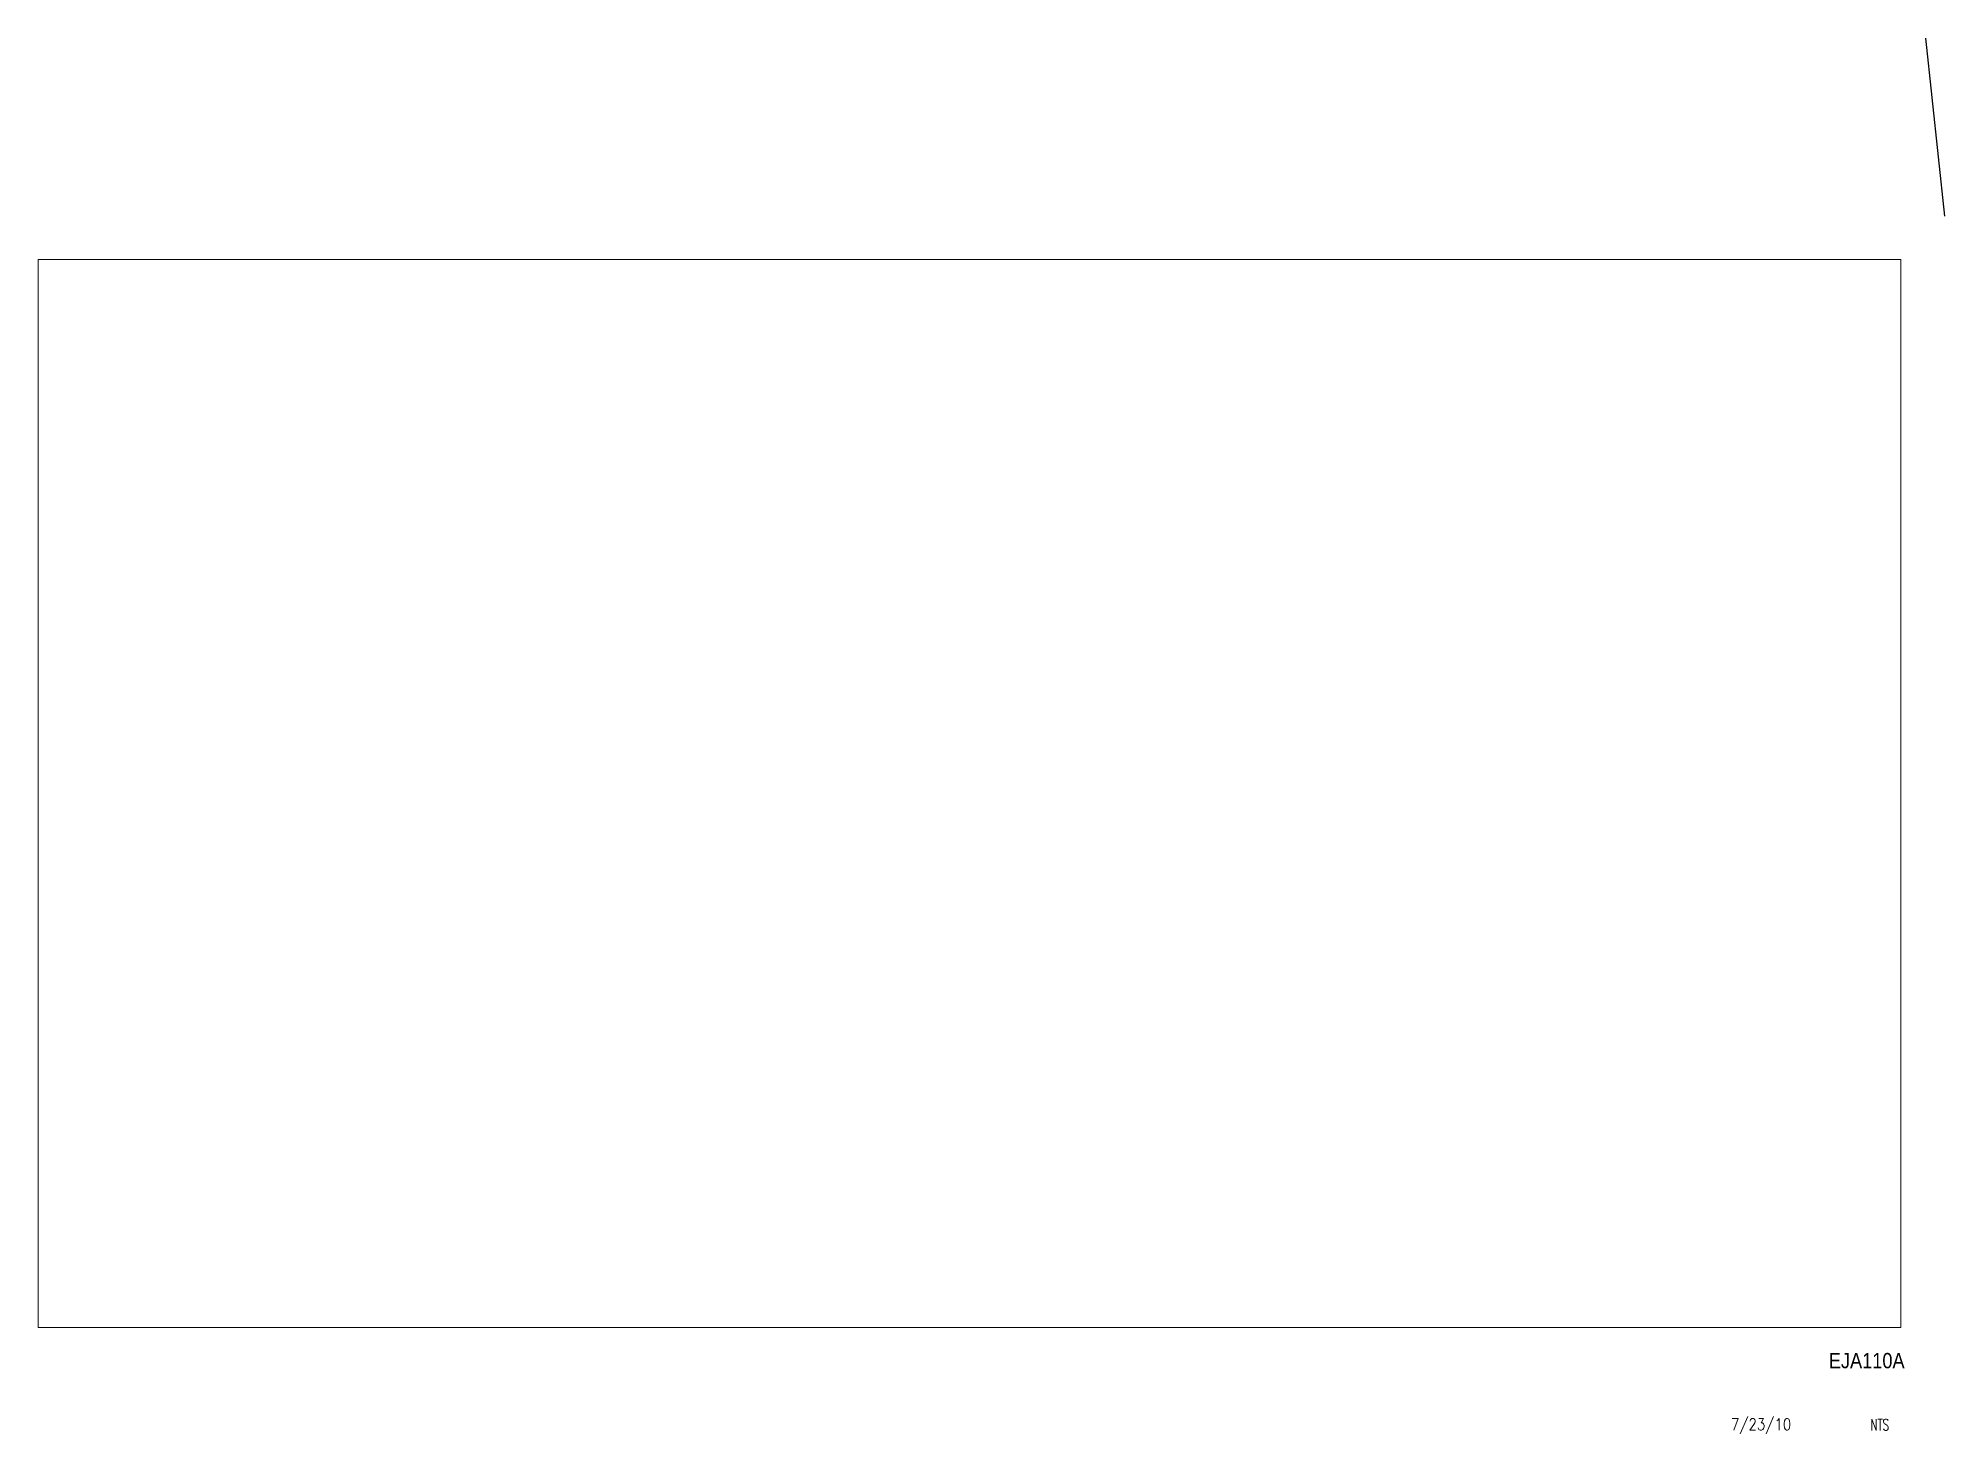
# Paper-space layout 'EJA110A' of a CAD drawing. Header units: inches. Extents: x 1.3 to 16.9, y 0.4 to 11.8.
import ezdxf
from ezdxf.enums import TextEntityAlignment as Align

# ---------------------------------------------------------------- set-up
doc = ezdxf.new("R2010")
doc.units = ezdxf.units.IN
doc.header["$LTSCALE"] = 0.5
doc.header["$MEASUREMENT"] = 0
doc.layers.add('FH-TBINFO', color=51, linetype='Continuous', lineweight=13)
doc.styles.add('PRT1', font='arial.ttf', dxfattribs={"width": 0.85, "height": 0.1875})
doc.styles.add('romans', font='romans.shx', dxfattribs={"width": 0.7})

psp = doc.layouts.new('EJA110A')

# ---------------------------------------------------------------- linework, layer by layer
psp.add_line((16.922, 10.378), (16.767, 11.832))

# ---------------------------------------------------------------- texts
at = {"layer": 'FH-TBINFO', "style": 'PRT1', "width": 0.85}
psp.add_text('EJA110A', height=0.125, dxfattribs=at).set_placement((16.284, 1.028), align=Align.MIDDLE_CENTER)
at = {"layer": 'FH-TBINFO', "style": 'romans'}
for s, width, p in [('7/23/10', 0.85, (15.175, 0.461)), ('NTS', 0.65, (16.315, 0.457))]:
    psp.add_text(s, height=0.0938, dxfattribs=dict(at, width=width)).set_placement(p)

# ---------------------------------------------------------------- viewports
at = {"layer": 'DEFPOINTS'}
psp.add_viewport(center=(8.954, 5.66), size=(15.216, 8.72555), view_center_point=(-3239.215, -123.308), view_height=105.65541, dxfattribs=at)

doc.saveas('drawing.dxf')
